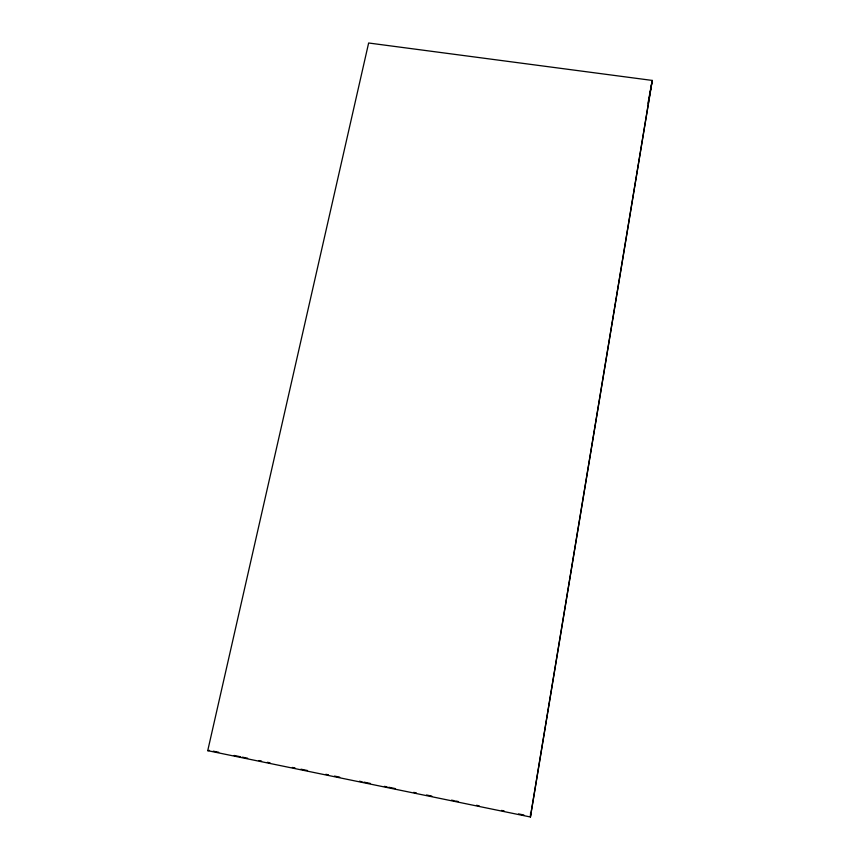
<?xml version="1.0" encoding="UTF-8"?>
<svg xmlns="http://www.w3.org/2000/svg" width="860" height="860" viewBox="0 0 860 860"><rect width="100%" height="100%" fill="white"/><g stroke="black" fill="none" stroke-linecap="round" stroke-linejoin="round"><path stroke-width="1.29" d="M530.427 817L652.267 80.431L368.639 43L207.733 750.662L530.427 817L530.598 812.603M530.448 816.366L651.697 83.452M647.988 103.178L648.483 100.545M648.978 97.911L652.267 80.431M207.733 750.662L209.507 750.404M213.237 751.167L218.709 752.296M234.081 755.456L240.639 756.8M242.391 757.155L247.648 758.24M258.989 760.573L261.612 761.111M267.385 762.293L270.008 762.841M292.368 767.432L295.002 767.969M300.946 769.195L307.504 770.538M325.854 774.312L328.477 774.849M334.465 776.086L339.721 777.161M359.458 781.224L362.082 781.761M363.877 782.127L370.434 783.471M384.441 786.352L387.075 786.9M388.785 787.244L395.342 788.599M413.692 792.372L416.315 792.909M426.538 795.005L431.795 796.091M451.532 800.144L454.155 800.682M455.649 800.993L458.272 801.531M476.515 805.283L479.149 805.82M501.509 810.41L504.154 810.958M518.58 813.925L523.869 815.011"/></g></svg>
